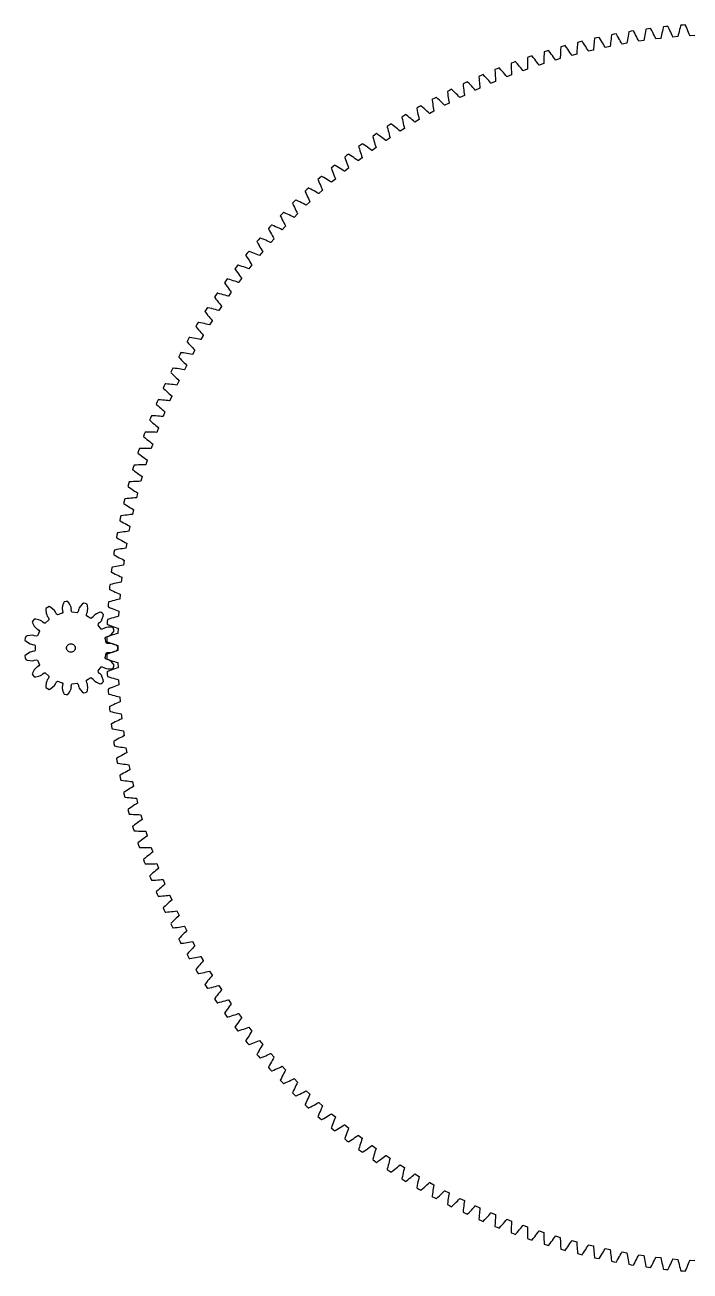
# Model space of a CAD drawing. Extents: x -21 to 595, y -289 to 289.
# Drawn here: x -21 to 287, y -288 to 288 of the extents above; entities that cross this region are included whole.
import ezdxf

# ---------------------------------------------------------------- set-up
doc = ezdxf.new("R2010")
doc.units = 0
doc.header["$MEASUREMENT"] = 0
doc.layers.add('OpenJsCad', color=7, linetype='CONTINUOUS')

msp = doc.modelspace()

# ---------------------------------------------------------------- linework, layer by layer
at = {"layer": 'OpenJsCad'}
msp.add_lwpolyline([(288.89, 283.39), (286.62, 283.25), (286.59, 283.27), (286.56, 283.32), (286.28, 284.03), (285.98, 284.79), (285.65, 285.57), (285.31, 286.37), (284.96, 287.19), (284.58, 288.03), (284.49, 288.24), (283.4, 288.17), (282.32, 288.08), (282.26, 287.85), (282.02, 286.97), (281.79, 286.1), (281.58, 285.26), (281.38, 284.44), (281.19, 283.64), (281.02, 282.89), (281, 282.84), (280.98, 282.82), (278.71, 282.61), (278.69, 282.63), (278.66, 282.68), (278.36, 283.38), (278.03, 284.14), (277.69, 284.91), (277.33, 285.7), (276.95, 286.5), (276.55, 287.33), (276.45, 287.54), (275.37, 287.44), (274.29, 287.31), (274.23, 287.09), (274.01, 286.2), (273.81, 285.33), (273.62, 284.48), (273.44, 283.65), (273.28, 282.85), (273.13, 282.1), (273.12, 282.05), (273.1, 282.02), (270.83, 281.75), (270.81, 281.77), (270.78, 281.82), (270.46, 282.51), (270.11, 283.26), (269.74, 284.02), (269.36, 284.8), (268.96, 285.59), (268.54, 286.41), (268.43, 286.61), (267.35, 286.49), (266.28, 286.33), (266.23, 286.1), (266.04, 285.2), (265.86, 284.33), (265.69, 283.48), (265.54, 282.65), (265.4, 281.84), (265.27, 281.08), (265.25, 281.03), (265.23, 281), (262.98, 280.67), (262.95, 280.69), (262.92, 280.73), (262.59, 281.42), (262.22, 282.15), (261.83, 282.91), (261.42, 283.67), (261, 284.46), (260.56, 285.26), (260.44, 285.47), (259.37, 285.31), (258.3, 285.12), (258.25, 284.89), (258.09, 283.99), (257.93, 283.11), (257.79, 282.25), (257.66, 281.42), (257.54, 280.6), (257.44, 279.85), (257.42, 279.79), (257.4, 279.77), (255.16, 279.37), (255.13, 279.39), (255.1, 279.43), (254.74, 280.11), (254.35, 280.83), (253.95, 281.57), (253.52, 282.33), (253.07, 283.1), (252.61, 283.89), (252.49, 284.09), (251.42, 283.91), (250.36, 283.69), (250.32, 283.46), (250.18, 282.55), (250.05, 281.67), (249.93, 280.81), (249.82, 279.97), (249.73, 279.15), (249.64, 278.39), (249.63, 278.34), (249.61, 278.31), (247.38, 277.86), (247.35, 277.87), (247.32, 277.92), (246.94, 278.58), (246.53, 279.29), (246.1, 280.02), (245.66, 280.77), (245.19, 281.53), (244.7, 282.3), (244.58, 282.5), (243.51, 282.28), (242.46, 282.04), (242.43, 281.8), (242.31, 280.89), (242.2, 280.01), (242.11, 279.14), (242.03, 278.3), (241.95, 277.49), (241.89, 276.72), (241.88, 276.67), (241.86, 276.64), (239.64, 276.12), (239.62, 276.14), (239.58, 276.18), (239.19, 276.84), (238.76, 277.54), (238.31, 278.25), (237.84, 278.98), (237.35, 279.73), (236.84, 280.49), (236.71, 280.69), (235.66, 280.44), (234.61, 280.16), (234.58, 279.93), (234.49, 279.02), (234.41, 278.13), (234.34, 277.26), (234.28, 276.42), (234.23, 275.6), (234.19, 274.84), (234.18, 274.78), (234.16, 274.76), (231.96, 274.17), (231.93, 274.19), (231.9, 274.23), (231.48, 274.87), (231.03, 275.56), (230.57, 276.27), (230.08, 276.98), (229.57, 277.72), (229.04, 278.46), (228.9, 278.66), (227.85, 278.38), (226.81, 278.07), (226.79, 277.84), (226.73, 276.92), (226.67, 276.03), (226.63, 275.17), (226.59, 274.32), (226.56, 273.5), (226.54, 272.74), (226.53, 272.68), (226.52, 272.65), (224.33, 272.01), (224.3, 272.03), (224.27, 272.07), (223.84, 272.7), (223.37, 273.37), (222.88, 274.06), (222.37, 274.77), (221.84, 275.49), (221.29, 276.22), (221.15, 276.41), (220.11, 276.1), (219.08, 275.76), (219.07, 275.53), (219.03, 274.61), (219, 273.72), (218.97, 272.85), (218.96, 272.01), (218.96, 271.19), (218.96, 270.42), (218.95, 270.37), (218.94, 270.34), (216.77, 269.64), (216.74, 269.65), (216.7, 269.69), (216.26, 270.31), (215.77, 270.97), (215.26, 271.65), (214.73, 272.34), (214.18, 273.04), (213.61, 273.76), (213.47, 273.94), (212.43, 273.61), (211.41, 273.24), (211.41, 273.01), (211.39, 272.09), (211.39, 271.2), (211.39, 270.33), (211.4, 269.49), (211.42, 268.66), (211.44, 267.9), (211.44, 267.85), (211.42, 267.82), (209.28, 267.05), (209.25, 267.07), (209.21, 267.1), (208.74, 267.71), (208.24, 268.36), (207.71, 269.02), (207.16, 269.7), (206.6, 270.38), (206.01, 271.08), (205.85, 271.26), (204.83, 270.9), (203.82, 270.51), (203.82, 270.27), (203.83, 269.35), (203.85, 268.46), (203.88, 267.59), (203.91, 266.75), (203.95, 265.93), (204, 265.17), (203.99, 265.11), (203.98, 265.08), (201.86, 264.26), (201.83, 264.27), (201.79, 264.31), (201.31, 264.9), (200.78, 265.54), (200.24, 266.18), (199.67, 266.84), (199.09, 267.51), (198.48, 268.2), (198.32, 268.37), (197.31, 267.98), (196.31, 267.56), (196.31, 267.32), (196.35, 266.41), (196.4, 265.52), (196.45, 264.65), (196.5, 263.81), (196.57, 262.99), (196.63, 262.23), (196.63, 262.17), (196.62, 262.14), (194.52, 261.26), (194.49, 261.27), (194.45, 261.31), (193.95, 261.89), (193.41, 262.51), (192.85, 263.14), (192.26, 263.78), (191.66, 264.44), (191.03, 265.1), (190.87, 265.27), (189.87, 264.85), (188.88, 264.4), (188.89, 264.17), (188.95, 263.26), (189.02, 262.37), (189.1, 261.5), (189.18, 260.66), (189.27, 259.84), (189.36, 259.08), (189.35, 259.03), (189.34, 259), (187.27, 258.06), (187.24, 258.07), (187.19, 258.1), (186.68, 258.67), (186.12, 259.27), (185.54, 259.89), (184.94, 260.51), (184.32, 261.15), (183.67, 261.8), (183.5, 261.97), (182.52, 261.52), (181.54, 261.04), (181.56, 260.81), (181.65, 259.9), (181.74, 259.01), (181.84, 258.15), (181.95, 257.31), (182.06, 256.49), (182.17, 255.74), (182.17, 255.68), (182.15, 255.65), (180.11, 254.65), (180.08, 254.66), (180.03, 254.7), (179.5, 255.25), (178.93, 255.84), (178.33, 256.43), (177.72, 257.04), (177.07, 257.66), (176.41, 258.3), (176.24, 258.46), (175.26, 257.98), (174.3, 257.48), (174.33, 257.24), (174.44, 256.33), (174.56, 255.45), (174.68, 254.59), (174.81, 253.76), (174.94, 252.94), (175.07, 252.19), (175.08, 252.14), (175.06, 252.11), (173.05, 251.05), (173.01, 251.06), (172.97, 251.09), (172.43, 251.63), (171.84, 252.2), (171.22, 252.78), (170.59, 253.37), (169.93, 253.98), (169.25, 254.59), (169.07, 254.74), (168.11, 254.24), (167.16, 253.71), (167.2, 253.48), (167.34, 252.57), (167.48, 251.69), (167.63, 250.84), (167.78, 250.01), (167.93, 249.2), (168.08, 248.45), (168.09, 248.39), (168.08, 248.36), (166.09, 247.25), (166.06, 247.26), (166.01, 247.29), (165.45, 247.81), (164.85, 248.37), (164.22, 248.93), (163.57, 249.51), (162.89, 250.09), (162.19, 250.68), (162.01, 250.83), (161.06, 250.3), (160.13, 249.75), (160.17, 249.52), (160.34, 248.61), (160.5, 247.74), (160.68, 246.89), (160.85, 246.06), (161.03, 245.26), (161.2, 244.51), (161.2, 244.46), (161.2, 244.43), (159.24, 243.26), (159.21, 243.27), (159.16, 243.3), (158.59, 243.8), (157.97, 244.34), (157.32, 244.89), (156.65, 245.44), (155.96, 246.01), (155.25, 246.58), (155.06, 246.73), (154.13, 246.17), (153.22, 245.59), (153.26, 245.36), (153.45, 244.46), (153.64, 243.59), (153.84, 242.75), (154.04, 241.92), (154.24, 241.13), (154.43, 240.39), (154.43, 240.33), (154.43, 240.3), (152.5, 239.08), (152.47, 239.09), (152.43, 239.11), (151.84, 239.6), (151.2, 240.12), (150.54, 240.65), (149.86, 241.19), (149.15, 241.73), (148.42, 242.29), (148.23, 242.43), (147.32, 241.85), (146.42, 241.24), (146.47, 241.01), (146.69, 240.12), (146.9, 239.25), (147.12, 238.41), (147.34, 237.6), (147.56, 236.81), (147.78, 236.07), (147.78, 236.02), (147.78, 235.99), (145.89, 234.71), (145.86, 234.72), (145.81, 234.75), (145.21, 235.22), (144.56, 235.72), (143.88, 236.23), (143.19, 236.75), (142.46, 237.27), (141.72, 237.8), (141.53, 237.94), (140.63, 237.33), (139.74, 236.7), (139.8, 236.47), (140.04, 235.59), (140.28, 234.73), (140.53, 233.9), (140.77, 233.09), (141.01, 232.3), (141.25, 231.57), (141.25, 231.52), (141.25, 231.49), (139.4, 230.16), (139.36, 230.17), (139.32, 230.19), (138.7, 230.65), (138.04, 231.13), (137.35, 231.62), (136.64, 232.12), (135.9, 232.63), (135.14, 233.14), (134.95, 233.27), (134.06, 232.63), (133.2, 231.98), (133.27, 231.75), (133.53, 230.88), (133.79, 230.02), (134.06, 229.2), (134.32, 228.39), (134.59, 227.62), (134.84, 226.89), (134.85, 226.84), (134.85, 226.81), (133.04, 225.43), (133, 225.44), (132.95, 225.46), (132.33, 225.9), (131.65, 226.36), (130.95, 226.84), (130.22, 227.31), (129.47, 227.8), (128.7, 228.29), (128.5, 228.41), (127.64, 227.76), (126.79, 227.08), (126.86, 226.85), (127.15, 225.98), (127.44, 225.14), (127.73, 224.32), (128.01, 223.52), (128.3, 222.75), (128.58, 222.04), (128.59, 221.99), (128.58, 221.95), (126.81, 220.53), (126.78, 220.53), (126.73, 220.55), (126.09, 220.97), (125.4, 221.42), (124.68, 221.87), (123.94, 222.33), (123.18, 222.79), (122.4, 223.26), (122.19, 223.38), (121.35, 222.7), (120.52, 221.99), (120.6, 221.77), (120.91, 220.91), (121.22, 220.08), (121.53, 219.26), (121.84, 218.48), (122.15, 217.72), (122.44, 217.01), (122.46, 216.96), (122.45, 216.93), (120.72, 215.45), (120.69, 215.45), (120.64, 215.47), (119.99, 215.88), (119.29, 216.3), (118.56, 216.73), (117.81, 217.17), (117.03, 217.61), (116.23, 218.06), (116.03, 218.17), (115.2, 217.47), (114.39, 216.74), (114.48, 216.52), (114.81, 215.67), (115.15, 214.84), (115.48, 214.04), (115.81, 213.26), (116.14, 212.51), (116.46, 211.81), (116.47, 211.76), (116.47, 211.73), (114.78, 210.2), (114.74, 210.21), (114.69, 210.23), (114.03, 210.61), (113.32, 211.02), (112.58, 211.43), (111.82, 211.84), (111.03, 212.26), (110.22, 212.69), (110.01, 212.79), (109.2, 212.07), (108.42, 211.32), (108.51, 211.1), (108.87, 210.26), (109.22, 209.44), (109.58, 208.65), (109.93, 207.88), (110.28, 207.14), (110.62, 206.45), (110.63, 206.4), (110.63, 206.36), (108.98, 204.79), (108.95, 204.79), (108.9, 204.81), (108.23, 205.18), (107.5, 205.57), (106.75, 205.96), (105.98, 206.35), (105.18, 206.75), (104.36, 207.15), (104.14, 207.25), (103.36, 206.5), (102.59, 205.73), (102.69, 205.52), (103.07, 204.68), (103.45, 203.88), (103.83, 203.1), (104.2, 202.34), (104.58, 201.6), (104.93, 200.93), (104.95, 200.87), (104.95, 200.84), (103.34, 199.23), (103.31, 199.22), (103.26, 199.24), (102.57, 199.59), (101.84, 199.96), (101.08, 200.32), (100.29, 200.7), (99.48, 201.07), (98.65, 201.45), (98.43, 201.54), (97.67, 200.77), (96.93, 199.98), (97.03, 199.77), (97.44, 198.95), (97.84, 198.15), (98.24, 197.38), (98.63, 196.64), (99.03, 195.91), (99.4, 195.24), (99.42, 195.19), (99.42, 195.16), (97.86, 193.5), (97.82, 193.5), (97.77, 193.52), (97.08, 193.84), (96.34, 194.19), (95.57, 194.54), (94.77, 194.89), (93.95, 195.24), (93.11, 195.59), (92.89, 195.68), (92.15, 194.89), (91.42, 194.08), (91.53, 193.87), (91.96, 193.06), (92.39, 192.28), (92.81, 191.52), (93.22, 190.78), (93.64, 190.07), (94.02, 189.41), (94.05, 189.36), (94.05, 189.33), (92.53, 187.63), (92.5, 187.62), (92.45, 187.64), (91.75, 187.95), (90.99, 188.27), (90.22, 188.6), (89.41, 188.92), (88.58, 189.25), (87.73, 189.58), (87.51, 189.67), (86.79, 188.86), (86.09, 188.02), (86.2, 187.82), (86.65, 187.02), (87.1, 186.25), (87.54, 185.5), (87.98, 184.78), (88.41, 184.08), (88.82, 183.43), (88.84, 183.38), (88.84, 183.35), (87.38, 181.6), (87.35, 181.6), (87.29, 181.61), (86.59, 181.9), (85.82, 182.21), (85.03, 182.51), (84.22, 182.82), (83.38, 183.12), (82.52, 183.43), (82.3, 183.5), (81.6, 182.67), (80.92, 181.82), (81.04, 181.62), (81.52, 180.84), (81.99, 180.08), (82.45, 179.34), (82.91, 178.63), (83.36, 177.94), (83.78, 177.31), (83.8, 177.26), (83.81, 177.23), (82.39, 175.44), (82.36, 175.44), (82.31, 175.45), (81.59, 175.72), (80.82, 176), (80.02, 176.28), (79.2, 176.56), (78.36, 176.85), (77.48, 177.13), (77.26, 177.2), (76.59, 176.35), (75.94, 175.48), (76.06, 175.28), (76.56, 174.51), (77.05, 173.76), (77.53, 173.04), (78, 172.34), (78.47, 171.67), (78.92, 171.04), (78.94, 171), (78.95, 170.96), (77.58, 169.14), (77.55, 169.14), (77.5, 169.15), (76.77, 169.39), (75.99, 169.65), (75.19, 169.91), (74.36, 170.17), (73.51, 170.43), (72.63, 170.69), (72.4, 170.75), (71.75, 169.88), (71.13, 169), (71.26, 168.8), (71.77, 168.05), (72.28, 167.31), (72.79, 166.61), (73.28, 165.92), (73.77, 165.26), (74.23, 164.65), (74.26, 164.6), (74.26, 164.57), (72.95, 162.71), (72.92, 162.7), (72.86, 162.71), (72.13, 162.94), (71.35, 163.18), (70.53, 163.42), (69.7, 163.65), (68.84, 163.89), (67.95, 164.12), (67.72, 164.18), (67.1, 163.29), (66.5, 162.39), (66.63, 162.19), (67.17, 161.45), (67.7, 160.73), (68.22, 160.04), (68.74, 159.37), (69.25, 158.72), (69.72, 158.13), (69.75, 158.08), (69.76, 158.05), (68.5, 156.15), (68.46, 156.14), (68.41, 156.15), (67.67, 156.36), (66.88, 156.57), (66.06, 156.79), (65.22, 157), (64.35, 157.21), (63.46, 157.42), (63.23, 157.47), (62.63, 156.57), (62.06, 155.65), (62.2, 155.46), (62.76, 154.73), (63.31, 154.03), (63.85, 153.35), (64.38, 152.7), (64.91, 152.06), (65.4, 151.48), (65.43, 151.43), (65.43, 151.4), (64.23, 149.47), (64.2, 149.46), (64.14, 149.47), (63.4, 149.65), (62.6, 149.85), (61.78, 150.04), (60.93, 150.23), (60.06, 150.42), (59.16, 150.6), (58.93, 150.64), (58.36, 149.72), (57.81, 148.79), (57.95, 148.6), (58.53, 147.89), (59.1, 147.21), (59.66, 146.54), (60.21, 145.9), (60.75, 145.28), (61.26, 144.71), (61.29, 144.67), (61.3, 144.64), (60.15, 142.67), (60.12, 142.66), (60.06, 142.67), (59.32, 142.83), (58.51, 143.01), (57.68, 143.17), (56.83, 143.34), (55.95, 143.5), (55.05, 143.66), (54.82, 143.7), (54.27, 142.76), (53.75, 141.81), (53.9, 141.63), (54.5, 140.94), (55.09, 140.27), (55.66, 139.62), (56.23, 138.99), (56.79, 138.39), (57.32, 137.84), (57.35, 137.79), (57.36, 137.76), (56.26, 135.76), (56.23, 135.75), (56.18, 135.76), (55.42, 135.9), (54.62, 136.05), (53.78, 136.2), (52.93, 136.34), (52.05, 136.48), (51.14, 136.61), (50.91, 136.64), (50.38, 135.69), (49.89, 134.72), (50.04, 134.55), (50.66, 133.87), (51.27, 133.22), (51.86, 132.59), (52.45, 131.98), (53.03, 131.39), (53.57, 130.85), (53.6, 130.81), (53.61, 130.77), (52.57, 128.75), (52.54, 128.74), (52.48, 128.74), (51.73, 128.86), (50.92, 128.99), (50.08, 129.11), (49.22, 129.23), (48.33, 129.34), (47.42, 129.45), (47.19, 129.48), (46.69, 128.51), (46.23, 127.53), (46.39, 127.36), (47.02, 126.7), (47.65, 126.06), (48.26, 125.45), (48.86, 124.86), (49.46, 124.29), (50.01, 123.76), (50.04, 123.72), (50.06, 123.69), (49.07, 121.63), (49.04, 121.62), (48.99, 121.62), (48.23, 121.73), (47.41, 121.83), (46.57, 121.93), (45.71, 122.02), (44.82, 122.11), (43.91, 122.19), (43.68, 122.21), (43.21, 121.23), (42.77, 120.24), (42.93, 120.07), (43.59, 119.43), (44.23, 118.81), (44.86, 118.22), (45.48, 117.64), (46.08, 117.09), (46.66, 116.58), (46.69, 116.54), (46.7, 116.51), (45.77, 114.43), (45.74, 114.41), (45.69, 114.41), (44.93, 114.49), (44.11, 114.57), (43.27, 114.65), (42.4, 114.72), (41.51, 114.78), (40.6, 114.84), (40.37, 114.85), (39.92, 113.86), (39.51, 112.86), (39.68, 112.69), (40.35, 112.07), (41.01, 111.47), (41.66, 110.89), (42.29, 110.33), (42.92, 109.8), (43.5, 109.3), (43.54, 109.26), (43.55, 109.23), (42.68, 107.13), (42.65, 107.11), (42.6, 107.11), (41.83, 107.17), (41.01, 107.23), (40.17, 107.28), (39.3, 107.33), (38.41, 107.36), (37.5, 107.39), (37.26, 107.4), (36.85, 106.4), (36.46, 105.38), (36.64, 105.23), (37.33, 104.62), (38, 104.04), (38.67, 103.48), (39.32, 102.94), (39.95, 102.42), (40.55, 101.94), (40.59, 101.9), (40.6, 101.87), (39.79, 99.74), (39.76, 99.73), (39.71, 99.73), (38.94, 99.77), (38.12, 99.8), (37.28, 99.83), (36.41, 99.85), (35.52, 99.86), (34.6, 99.87), (34.37, 99.87), (33.98, 98.85), (33.63, 97.83), (33.81, 97.68), (34.51, 97.09), (35.2, 96.53), (35.88, 95.99), (36.55, 95.46), (37.2, 94.96), (37.81, 94.5), (37.85, 94.46), (37.86, 94.43), (37.11, 92.28), (37.08, 92.27), (37.03, 92.26), (36.26, 92.28), (35.44, 92.29), (34.6, 92.3), (33.73, 92.29), (32.84, 92.28), (31.92, 92.26), (31.69, 92.26), (31.33, 91.23), (31, 90.2), (31.18, 90.05), (31.9, 89.48), (32.61, 88.94), (33.31, 88.42), (33.99, 87.92), (34.65, 87.43), (35.27, 86.99), (35.31, 86.95), (35.33, 86.92), (34.64, 84.75), (34.61, 84.74), (34.56, 84.73), (33.79, 84.73), (32.97, 84.71), (32.12, 84.7), (31.26, 84.67), (30.37, 84.63), (29.45, 84.59), (29.22, 84.57), (28.89, 83.54), (28.59, 82.49), (28.78, 82.35), (29.51, 81.81), (30.24, 81.28), (30.94, 80.78), (31.64, 80.3), (32.31, 79.83), (32.95, 79.41), (32.99, 79.37), (33.01, 79.34), (32.38, 77.15), (32.35, 77.14), (32.3, 77.13), (31.53, 77.1), (30.71, 77.07), (29.87, 77.03), (29, 76.98), (28.11, 76.91), (27.2, 76.84), (26.96, 76.82), (26.66, 75.78), (26.39, 74.73), (26.59, 74.59), (27.34, 74.07), (28.07, 73.56), (28.79, 73.08), (29.5, 72.62), (30.19, 72.17), (30.84, 71.77), (30.88, 71.73), (30.9, 71.7), (30.33, 69.5), (30.3, 69.48), (30.25, 69.47), (29.49, 69.42), (28.67, 69.37), (27.82, 69.3), (26.96, 69.22), (26.07, 69.14), (25.16, 69.04), (24.93, 69.01), (24.66, 67.96), (24.42, 66.9), (24.61, 66.77), (25.38, 66.27), (26.13, 65.79), (26.86, 65.32), (27.58, 64.88), (28.28, 64.46), (28.94, 64.07), (28.98, 64.03), (29, 64), (28.5, 61.78), (28.47, 61.77), (28.42, 61.75), (27.66, 61.69), (26.84, 61.61), (26, 61.52), (25.13, 61.42), (24.25, 61.31), (23.34, 61.18), (23.11, 61.15), (22.87, 60.09), (22.66, 59.03), (22.86, 58.9), (23.64, 58.42), (24.4, 57.96), (25.15, 57.52), (25.88, 57.09), (26.59, 56.69), (27.26, 56.32), (27.3, 56.28), (27.32, 56.26), (26.88, 54.02), (26.85, 54), (26.8, 53.99), (26.04, 53.9), (25.23, 53.8), (24.39, 53.69), (23.53, 53.56), (22.65, 53.43), (21.74, 53.28), (21.51, 53.24), (21.3, 52.17), (21.12, 51.1), (21.32, 50.98), (22.11, 50.53), (22.89, 50.09), (23.65, 49.66), (24.39, 49.26), (25.12, 48.88), (25.8, 48.52), (25.84, 48.49), (25.86, 48.47), (25.48, 46.22), (25.45, 46.2), (25.4, 46.19), (24.64, 46.08), (23.83, 45.95), (23, 45.81), (22.14, 45.67), (21.27, 45.51), (20.37, 45.33), (20.14, 45.29), (19.95, 44.22), (19.8, 43.14), (20.01, 43.03), (20.81, 42.59), (21.6, 42.17), (22.37, 41.77), (23.13, 41.39), (23.86, 41.03), (24.55, 40.69), (24.6, 40.66), (24.62, 40.64), (24.3, 38.38), (24.27, 38.36), (24.22, 38.34), (23.47, 38.21), (22.66, 38.07), (21.83, 37.91), (20.98, 37.73), (20.11, 37.55), (19.21, 37.35), (18.98, 37.3), (18.83, 36.22), (18.71, 35.15), (18.92, 35.04), (19.74, 34.62), (20.54, 34.23), (21.32, 33.85), (22.08, 33.49), (22.83, 33.14), (23.53, 32.83), (23.57, 32.8), (23.59, 32.78), (23.34, 30.51), (23.31, 30.49), (23.26, 30.47), (22.51, 30.32), (21.71, 30.15), (20.88, 29.97), (20.04, 29.77), (19.17, 29.56), (18.28, 29.34), (18.05, 29.28), (17.93, 28.2), (17.84, 27.12), (18.05, 27.02), (18.88, 26.63), (19.69, 26.26), (20.48, 25.9), (21.26, 25.56), (22.01, 25.24), (22.72, 24.94), (22.76, 24.92), (22.79, 24.89), (22.6, 22.62), (22.57, 22.6), (22.52, 22.58), (21.77, 22.41), (20.98, 22.21), (20.16, 22.01), (19.32, 21.79), (18.45, 21.56), (17.57, 21.31), (17.35, 21.24), (17.26, 20.16), (17.2, 19.08), (17.41, 18.98), (18.25, 18.61), (19.07, 18.26), (19.87, 17.93), (20.65, 17.61), (21.42, 17.31), (22.13, 17.03), (22.18, 17.01), (22.2, 16.98), (22.07, 14.71), (22.05, 14.69), (22, 14.67), (21.26, 14.47), (20.47, 14.26), (19.65, 14.03), (18.82, 13.79), (17.96, 13.53), (17.09, 13.26), (16.87, 13.19), (16.81, 12.1), (16.78, 11.02), (16.99, 10.93), (17.84, 10.58), (18.67, 10.26), (19.48, 9.94), (20.27, 9.65), (21.05, 9.37), (21.77, 9.11), (21.82, 9.09), (21.84, 9.06), (21.77, 6.79), (21.75, 6.76), (21.7, 6.74), (20.97, 6.53), (20.18, 6.29), (19.37, 6.04), (18.55, 5.78), (17.7, 5.49), (16.83, 5.2), (16.61, 5.12), (16.61, 5.12), (16.58, 4.04), (16.58, 2.95), (16.8, 2.87), (17.66, 2.55), (18.5, 2.24), (19.32, 1.95), (20.12, 1.68), (20.9, 1.42), (21.62, 1.19), (21.67, 1.16), (21.7, 1.14), (21.7, -1.14), (21.67, -1.16), (21.62, -1.19), (20.9, -1.42), (20.12, -1.68), (19.32, -1.95), (18.5, -2.24), (17.66, -2.55), (16.8, -2.87), (16.58, -2.95), (16.58, -4.04), (16.61, -5.12), (16.83, -5.2), (17.7, -5.49), (18.55, -5.78), (19.37, -6.04), (20.18, -6.29), (20.97, -6.53), (21.7, -6.74), (21.75, -6.76), (21.77, -6.79), (21.84, -9.06), (21.82, -9.09), (21.77, -9.11), (21.05, -9.37), (20.27, -9.65), (19.48, -9.94), (18.67, -10.26), (17.84, -10.58), (16.99, -10.93), (16.78, -11.02), (16.81, -12.1), (16.87, -13.19), (17.09, -13.26), (17.96, -13.53), (18.82, -13.79), (19.65, -14.03), (20.47, -14.26), (21.26, -14.47), (22, -14.67), (22.05, -14.69), (22.07, -14.71), (22.2, -16.98), (22.18, -17.01), (22.13, -17.03), (21.42, -17.31), (20.65, -17.61), (19.87, -17.93), (19.07, -18.26), (18.25, -18.61), (17.41, -18.98), (17.2, -19.08), (17.26, -20.16), (17.35, -21.24), (17.57, -21.31), (18.45, -21.56), (19.32, -21.79), (20.16, -22.01), (20.98, -22.21), (21.77, -22.41), (22.52, -22.58), (22.57, -22.6), (22.6, -22.62), (22.79, -24.89), (22.76, -24.92), (22.72, -24.94), (22.01, -25.24), (21.26, -25.56), (20.48, -25.9), (19.69, -26.26), (18.88, -26.63), (18.05, -27.02), (17.84, -27.12), (17.93, -28.2), (18.05, -29.28), (18.28, -29.34), (19.17, -29.56), (20.04, -29.77), (20.88, -29.97), (21.71, -30.15), (22.51, -30.32), (23.26, -30.47), (23.31, -30.49), (23.34, -30.51), (23.59, -32.78), (23.57, -32.8), (23.53, -32.83), (22.83, -33.14), (22.08, -33.49), (21.32, -33.85), (20.54, -34.23), (19.74, -34.62), (18.92, -35.04), (18.71, -35.15), (18.83, -36.22), (18.98, -37.3), (19.21, -37.35), (20.11, -37.55), (20.98, -37.73), (21.83, -37.91), (22.66, -38.07), (23.47, -38.21), (24.22, -38.34), (24.27, -38.36), (24.3, -38.38), (24.62, -40.64), (24.6, -40.66), (24.55, -40.69), (23.86, -41.03), (23.13, -41.39), (22.37, -41.77), (21.6, -42.17), (20.81, -42.59), (20.01, -43.03), (19.8, -43.14), (19.95, -44.22), (20.14, -45.29), (20.37, -45.33), (21.27, -45.51), (22.14, -45.67), (23, -45.81), (23.83, -45.95), (24.64, -46.08), (25.4, -46.19), (25.45, -46.2), (25.48, -46.22), (25.86, -48.47), (25.84, -48.49), (25.8, -48.52), (25.12, -48.88), (24.39, -49.26), (23.65, -49.66), (22.89, -50.09), (22.11, -50.53), (21.32, -50.98), (21.12, -51.1), (21.3, -52.17), (21.51, -53.24), (21.74, -53.28), (22.65, -53.43), (23.53, -53.56), (24.39, -53.69), (25.23, -53.8), (26.04, -53.9), (26.8, -53.99), (26.85, -54), (26.88, -54.02), (27.32, -56.26), (27.3, -56.28), (27.26, -56.32), (26.59, -56.69), (25.88, -57.09), (25.15, -57.52), (24.4, -57.96), (23.64, -58.42), (22.86, -58.9), (22.66, -59.03), (22.87, -60.09), (23.11, -61.15), (23.34, -61.18), (24.25, -61.31), (25.13, -61.42), (26, -61.52), (26.84, -61.61), (27.66, -61.69), (28.42, -61.75), (28.47, -61.77), (28.5, -61.78), (29, -64), (28.98, -64.03), (28.94, -64.07), (28.28, -64.46), (27.58, -64.88), (26.86, -65.32), (26.13, -65.79), (25.38, -66.27), (24.61, -66.77), (24.42, -66.9), (24.66, -67.96), (24.93, -69.01), (25.16, -69.04), (26.07, -69.14), (26.96, -69.22), (27.82, -69.3), (28.67, -69.37), (29.49, -69.42), (30.25, -69.47), (30.3, -69.48), (30.33, -69.5), (30.9, -71.7), (30.88, -71.73), (30.84, -71.77), (30.19, -72.17), (29.5, -72.62), (28.79, -73.08), (28.07, -73.56), (27.34, -74.07), (26.59, -74.59), (26.39, -74.73), (26.66, -75.78), (26.96, -76.82), (27.2, -76.84), (28.11, -76.91), (29, -76.98), (29.87, -77.03), (30.71, -77.07), (31.53, -77.1), (32.3, -77.13), (32.35, -77.14), (32.38, -77.15), (33.01, -79.34), (32.99, -79.37), (32.95, -79.41), (32.31, -79.83), (31.64, -80.3), (30.94, -80.78), (30.24, -81.28), (29.51, -81.81), (28.78, -82.35), (28.59, -82.49), (28.89, -83.54), (29.22, -84.57), (29.45, -84.59), (30.37, -84.63), (31.26, -84.67), (32.12, -84.7), (32.97, -84.71), (33.79, -84.73), (34.56, -84.73), (34.61, -84.74), (34.64, -84.75), (35.33, -86.92), (35.31, -86.95), (35.27, -86.99), (34.65, -87.43), (33.99, -87.92), (33.31, -88.42), (32.61, -88.94), (31.9, -89.48), (31.18, -90.05), (31, -90.2), (31.33, -91.23), (31.69, -92.26), (31.92, -92.26), (32.84, -92.28), (33.73, -92.29), (34.6, -92.3), (35.44, -92.29), (36.26, -92.28), (37.03, -92.26), (37.08, -92.27), (37.11, -92.28), (37.86, -94.43), (37.85, -94.46), (37.81, -94.5), (37.2, -94.96), (36.55, -95.46), (35.88, -95.99), (35.2, -96.53), (34.51, -97.09), (33.81, -97.68), (33.63, -97.83), (33.98, -98.85), (34.37, -99.87), (34.6, -99.87), (35.52, -99.86), (36.41, -99.85), (37.28, -99.83), (38.12, -99.8), (38.94, -99.77), (39.71, -99.73), (39.76, -99.73), (39.79, -99.74), (40.6, -101.87), (40.59, -101.9), (40.55, -101.94), (39.95, -102.42), (39.32, -102.94), (38.67, -103.48), (38, -104.04), (37.33, -104.62), (36.64, -105.23), (36.46, -105.38), (36.85, -106.4), (37.26, -107.4), (37.5, -107.39), (38.41, -107.36), (39.3, -107.33), (40.17, -107.28), (41.01, -107.23), (41.83, -107.17), (42.6, -107.11), (42.65, -107.11), (42.68, -107.13), (43.55, -109.23), (43.54, -109.26), (43.5, -109.3), (42.92, -109.8), (42.29, -110.33), (41.66, -110.89), (41.01, -111.47), (40.35, -112.07), (39.68, -112.69), (39.51, -112.86), (39.92, -113.86), (40.37, -114.85), (40.6, -114.84), (41.51, -114.78), (42.4, -114.72), (43.27, -114.65), (44.11, -114.57), (44.93, -114.49), (45.69, -114.41), (45.74, -114.41), (45.77, -114.43), (46.7, -116.51), (46.69, -116.54), (46.66, -116.58), (46.08, -117.09), (45.48, -117.64), (44.86, -118.22), (44.23, -118.81), (43.59, -119.43), (42.93, -120.07), (42.77, -120.24), (43.21, -121.23), (43.68, -122.21), (43.91, -122.19), (44.82, -122.11), (45.71, -122.02), (46.57, -121.93), (47.41, -121.83), (48.23, -121.73), (48.99, -121.62), (49.04, -121.62), (49.07, -121.63), (50.06, -123.69), (50.04, -123.72), (50.01, -123.76), (49.46, -124.29), (48.86, -124.86), (48.26, -125.45), (47.65, -126.06), (47.02, -126.7), (46.39, -127.36), (46.23, -127.53), (46.69, -128.51), (47.19, -129.48), (47.42, -129.45), (48.33, -129.34), (49.22, -129.23), (50.08, -129.11), (50.92, -128.99), (51.73, -128.86), (52.48, -128.74), (52.54, -128.74), (52.57, -128.75), (53.61, -130.77), (53.6, -130.81), (53.57, -130.85), (53.03, -131.39), (52.45, -131.98), (51.86, -132.59), (51.27, -133.22), (50.66, -133.87), (50.04, -134.55), (49.89, -134.72), (50.38, -135.69), (50.91, -136.64), (51.14, -136.61), (52.05, -136.48), (52.93, -136.34), (53.78, -136.2), (54.62, -136.05), (55.42, -135.9), (56.18, -135.76), (56.23, -135.75), (56.26, -135.76), (57.36, -137.76), (57.35, -137.79), (57.32, -137.84), (56.79, -138.39), (56.23, -138.99), (55.66, -139.62), (55.09, -140.27), (54.5, -140.94), (53.9, -141.63), (53.75, -141.81), (54.27, -142.76), (54.82, -143.7), (55.05, -143.66), (55.95, -143.5), (56.83, -143.34), (57.68, -143.17), (58.51, -143.01), (59.32, -142.83), (60.06, -142.67), (60.12, -142.66), (60.15, -142.67), (61.3, -144.64), (61.29, -144.67), (61.26, -144.71), (60.75, -145.28), (60.21, -145.9), (59.66, -146.54), (59.1, -147.21), (58.53, -147.89), (57.95, -148.6), (57.81, -148.79), (58.36, -149.72), (58.93, -150.64), (59.16, -150.6), (60.06, -150.42), (60.93, -150.23), (61.78, -150.04), (62.6, -149.85), (63.4, -149.65), (64.14, -149.47), (64.2, -149.46), (64.23, -149.47), (65.43, -151.4), (65.43, -151.43), (65.4, -151.48), (64.91, -152.06), (64.38, -152.7), (63.85, -153.35), (63.31, -154.03), (62.76, -154.73), (62.2, -155.46), (62.06, -155.65), (62.63, -156.57), (63.23, -157.47), (63.46, -157.42), (64.35, -157.21), (65.22, -157), (66.06, -156.79), (66.88, -156.57), (67.67, -156.36), (68.41, -156.15), (68.46, -156.14), (68.5, -156.15), (69.76, -158.05), (69.75, -158.08), (69.72, -158.13), (69.25, -158.72), (68.74, -159.37), (68.22, -160.04), (67.7, -160.73), (67.17, -161.45), (66.63, -162.19), (66.5, -162.39), (67.1, -163.29), (67.72, -164.18), (67.95, -164.12), (68.84, -163.89), (69.7, -163.65), (70.53, -163.42), (71.35, -163.18), (72.13, -162.94), (72.86, -162.71), (72.92, -162.7), (72.95, -162.71), (74.26, -164.57), (74.26, -164.6), (74.23, -164.65), (73.77, -165.26), (73.28, -165.92), (72.79, -166.61), (72.28, -167.31), (71.77, -168.05), (71.26, -168.8), (71.13, -169), (71.75, -169.88), (72.4, -170.75), (72.63, -170.69), (73.51, -170.43), (74.36, -170.17), (75.19, -169.91), (75.99, -169.65), (76.77, -169.39), (77.5, -169.15), (77.55, -169.14), (77.58, -169.14), (78.95, -170.96), (78.94, -171), (78.92, -171.04), (78.47, -171.67), (78, -172.34), (77.53, -173.04), (77.05, -173.76), (76.56, -174.51), (76.06, -175.28), (75.94, -175.48), (76.59, -176.35), (77.26, -177.2), (77.48, -177.13), (78.36, -176.85), (79.2, -176.56), (80.02, -176.28), (80.82, -176), (81.59, -175.72), (82.31, -175.45), (82.36, -175.44), (82.39, -175.44), (83.81, -177.23), (83.8, -177.26), (83.78, -177.31), (83.36, -177.94), (82.91, -178.63), (82.45, -179.34), (81.99, -180.08), (81.52, -180.84), (81.04, -181.62), (80.92, -181.82), (81.6, -182.67), (82.3, -183.5), (82.52, -183.43), (83.38, -183.12), (84.22, -182.82), (85.03, -182.51), (85.82, -182.21), (86.59, -181.9), (87.29, -181.61), (87.35, -181.6), (87.38, -181.6), (88.84, -183.35), (88.84, -183.38), (88.82, -183.43), (88.41, -184.08), (87.98, -184.78), (87.54, -185.5), (87.1, -186.25), (86.65, -187.02), (86.2, -187.82), (86.09, -188.02), (86.79, -188.86), (87.51, -189.67), (87.73, -189.58), (88.58, -189.25), (89.41, -188.92), (90.22, -188.6), (90.99, -188.27), (91.75, -187.95), (92.45, -187.64), (92.5, -187.62), (92.53, -187.63), (94.05, -189.33), (94.05, -189.36), (94.02, -189.41), (93.64, -190.07), (93.22, -190.78), (92.81, -191.52), (92.39, -192.28), (91.96, -193.06), (91.53, -193.87), (91.42, -194.08), (92.15, -194.89), (92.89, -195.68), (93.11, -195.59), (93.95, -195.24), (94.77, -194.89), (95.57, -194.54), (96.34, -194.19), (97.08, -193.84), (97.77, -193.52), (97.82, -193.5), (97.86, -193.5), (99.42, -195.16), (99.42, -195.19), (99.4, -195.24), (99.03, -195.91), (98.63, -196.64), (98.24, -197.38), (97.84, -198.15), (97.44, -198.95), (97.03, -199.77), (96.93, -199.98), (97.67, -200.77), (98.43, -201.54), (98.65, -201.45), (99.48, -201.07), (100.29, -200.7), (101.08, -200.32), (101.84, -199.96), (102.57, -199.59), (103.26, -199.24), (103.31, -199.22), (103.34, -199.23), (104.95, -200.84), (104.95, -200.87), (104.93, -200.93), (104.58, -201.6), (104.2, -202.34), (103.83, -203.1), (103.45, -203.88), (103.07, -204.68), (102.69, -205.52), (102.59, -205.73), (103.36, -206.5), (104.14, -207.25), (104.36, -207.15), (105.18, -206.75), (105.98, -206.35), (106.75, -205.96), (107.5, -205.57), (108.23, -205.18), (108.9, -204.81), (108.95, -204.79), (108.98, -204.79), (110.63, -206.36), (110.63, -206.4), (110.62, -206.45), (110.28, -207.14), (109.93, -207.88), (109.58, -208.65), (109.22, -209.44), (108.87, -210.26), (108.51, -211.1), (108.42, -211.32), (109.2, -212.07), (110.01, -212.79), (110.22, -212.69), (111.03, -212.26), (111.82, -211.84), (112.58, -211.43), (113.32, -211.02), (114.03, -210.61), (114.69, -210.23), (114.74, -210.21), (114.78, -210.2), (116.47, -211.73), (116.47, -211.76), (116.46, -211.81), (116.14, -212.51), (115.81, -213.26), (115.48, -214.04), (115.15, -214.84), (114.81, -215.67), (114.48, -216.52), (114.39, -216.74), (115.2, -217.47), (116.03, -218.17), (116.23, -218.06), (117.03, -217.61), (117.81, -217.17), (118.56, -216.73), (119.29, -216.3), (119.99, -215.88), (120.64, -215.47), (120.69, -215.45), (120.72, -215.45), (122.45, -216.93), (122.46, -216.96), (122.44, -217.01), (122.15, -217.72), (121.84, -218.48), (121.53, -219.26), (121.22, -220.08), (120.91, -220.91), (120.6, -221.77), (120.52, -221.99), (121.35, -222.7), (122.19, -223.38), (122.4, -223.26), (123.18, -222.79), (123.94, -222.33), (124.68, -221.87), (125.4, -221.42), (126.09, -220.97), (126.73, -220.55), (126.78, -220.53), (126.81, -220.53), (128.58, -221.95), (128.59, -221.99), (128.58, -222.04), (128.3, -222.75), (128.01, -223.52), (127.73, -224.32), (127.44, -225.14), (127.15, -225.98), (126.86, -226.85), (126.79, -227.08), (127.64, -227.76), (128.5, -228.41), (128.7, -228.29), (129.47, -227.8), (130.22, -227.31), (130.95, -226.84), (131.65, -226.36), (132.33, -225.9), (132.95, -225.46), (133, -225.44), (133.04, -225.43), (134.85, -226.81), (134.85, -226.84), (134.84, -226.89), (134.59, -227.62), (134.32, -228.39), (134.06, -229.2), (133.79, -230.02), (133.53, -230.88), (133.27, -231.75), (133.2, -231.98), (134.06, -232.63), (134.95, -233.27), (135.14, -233.14), (135.9, -232.63), (136.64, -232.12), (137.35, -231.62), (138.04, -231.13), (138.7, -230.65), (139.32, -230.19), (139.36, -230.17), (139.4, -230.16), (141.25, -231.49), (141.25, -231.52), (141.25, -231.57), (141.01, -232.3), (140.77, -233.09), (140.53, -233.9), (140.28, -234.73), (140.04, -235.59), (139.8, -236.47), (139.74, -236.7), (140.63, -237.33), (141.53, -237.94), (141.72, -237.8), (142.46, -237.27), (143.19, -236.75), (143.88, -236.23), (144.56, -235.72), (145.21, -235.22), (145.81, -234.75), (145.86, -234.72), (145.89, -234.71), (147.78, -235.99), (147.78, -236.02), (147.78, -236.07), (147.56, -236.81), (147.34, -237.6), (147.12, -238.41), (146.9, -239.25), (146.69, -240.12), (146.47, -241.01), (146.42, -241.24), (147.32, -241.85), (148.23, -242.43), (148.42, -242.29), (149.15, -241.73), (149.86, -241.19), (150.54, -240.65), (151.2, -240.12), (151.84, -239.6), (152.43, -239.11), (152.47, -239.09), (152.5, -239.08), (154.43, -240.3), (154.43, -240.33), (154.43, -240.39), (154.24, -241.13), (154.04, -241.92), (153.84, -242.75), (153.64, -243.59), (153.45, -244.46), (153.26, -245.36), (153.22, -245.59), (154.13, -246.17), (155.06, -246.73), (155.25, -246.58), (155.96, -246.01), (156.65, -245.44), (157.32, -244.89), (157.97, -244.34), (158.59, -243.8), (159.16, -243.3), (159.21, -243.27), (159.24, -243.26), (161.2, -244.43), (161.2, -244.46), (161.2, -244.51), (161.03, -245.26), (160.85, -246.06), (160.68, -246.89), (160.5, -247.74), (160.34, -248.61), (160.17, -249.52), (160.13, -249.75), (161.06, -250.3), (162.01, -250.83), (162.19, -250.68), (162.89, -250.09), (163.57, -249.51), (164.22, -248.93), (164.85, -248.37), (165.45, -247.81), (166.01, -247.29), (166.06, -247.26), (166.09, -247.25), (168.08, -248.36), (168.09, -248.39), (168.08, -248.45), (167.93, -249.2), (167.78, -250.01), (167.63, -250.84), (167.48, -251.69), (167.34, -252.57), (167.2, -253.48), (167.16, -253.71), (168.11, -254.24), (169.07, -254.74), (169.25, -254.59), (169.93, -253.98), (170.59, -253.37), (171.22, -252.78), (171.84, -252.2), (172.43, -251.63), (172.97, -251.09), (173.01, -251.06), (173.05, -251.05), (175.06, -252.11), (175.08, -252.14), (175.07, -252.19), (174.94, -252.94), (174.81, -253.76), (174.68, -254.59), (174.56, -255.45), (174.44, -256.33), (174.33, -257.24), (174.3, -257.48), (175.26, -257.98), (176.24, -258.46), (176.41, -258.3), (177.07, -257.66), (177.72, -257.04), (178.33, -256.43), (178.93, -255.84), (179.5, -255.25), (180.03, -254.7), (180.08, -254.66), (180.11, -254.65), (182.15, -255.65), (182.17, -255.68), (182.17, -255.74), (182.06, -256.49), (181.95, -257.31), (181.84, -258.15), (181.74, -259.01), (181.65, -259.9), (181.56, -260.81), (181.54, -261.04), (182.52, -261.52), (183.5, -261.97), (183.67, -261.8), (184.32, -261.15), (184.94, -260.51), (185.54, -259.89), (186.12, -259.27), (186.68, -258.67), (187.19, -258.1), (187.24, -258.07), (187.27, -258.06), (189.34, -259), (189.35, -259.03), (189.36, -259.08), (189.27, -259.84), (189.18, -260.66), (189.1, -261.5), (189.02, -262.37), (188.95, -263.26), (188.89, -264.17), (188.88, -264.4), (189.87, -264.85), (190.87, -265.27), (191.03, -265.1), (191.66, -264.44), (192.26, -263.78), (192.85, -263.14), (193.41, -262.51), (193.95, -261.89), (194.45, -261.31), (194.49, -261.27), (194.52, -261.26), (196.62, -262.14), (196.63, -262.17), (196.63, -262.23), (196.57, -262.99), (196.5, -263.81), (196.45, -264.65), (196.4, -265.52), (196.35, -266.41), (196.31, -267.32), (196.31, -267.56), (197.31, -267.98), (198.32, -268.37), (198.48, -268.2), (199.09, -267.51), (199.67, -266.84), (200.24, -266.18), (200.78, -265.54), (201.31, -264.9), (201.79, -264.31), (201.83, -264.27), (201.86, -264.26), (203.98, -265.08), (203.99, -265.11), (204, -265.17), (203.95, -265.93), (203.91, -266.75), (203.88, -267.59), (203.85, -268.46), (203.83, -269.35), (203.82, -270.27), (203.82, -270.51), (204.83, -270.9), (205.85, -271.26), (206.01, -271.08), (206.6, -270.38), (207.16, -269.7), (207.71, -269.02), (208.24, -268.36), (208.74, -267.71), (209.21, -267.1), (209.25, -267.07), (209.28, -267.05), (211.42, -267.82), (211.44, -267.85), (211.44, -267.9), (211.42, -268.66), (211.4, -269.49), (211.39, -270.33), (211.39, -271.2), (211.39, -272.09), (211.41, -273.01), (211.41, -273.24), (212.43, -273.61), (213.47, -273.94), (213.61, -273.76), (214.18, -273.04), (214.73, -272.34), (215.26, -271.65), (215.77, -270.97), (216.26, -270.31), (216.7, -269.69), (216.74, -269.65), (216.77, -269.64), (218.94, -270.34), (218.95, -270.37), (218.96, -270.42), (218.96, -271.19), (218.96, -272.01), (218.97, -272.85), (219, -273.72), (219.03, -274.61), (219.07, -275.53), (219.08, -275.76), (220.11, -276.1), (221.15, -276.41), (221.29, -276.22), (221.84, -275.49), (222.37, -274.77), (222.88, -274.06), (223.37, -273.37), (223.84, -272.7), (224.27, -272.07), (224.3, -272.03), (224.33, -272.01), (226.52, -272.65), (226.53, -272.68), (226.54, -272.74), (226.56, -273.5), (226.59, -274.32), (226.63, -275.17), (226.67, -276.03), (226.73, -276.92), (226.79, -277.84), (226.81, -278.07), (227.85, -278.38), (228.9, -278.66), (229.04, -278.46), (229.57, -277.72), (230.08, -276.98), (230.57, -276.27), (231.03, -275.56), (231.48, -274.87), (231.9, -274.23), (231.93, -274.19), (231.96, -274.17), (234.16, -274.76), (234.18, -274.78), (234.19, -274.84), (234.23, -275.6), (234.28, -276.42), (234.34, -277.26), (234.41, -278.13), (234.49, -279.02), (234.58, -279.93), (234.61, -280.16), (235.66, -280.44), (236.71, -280.69), (236.84, -280.49), (237.35, -279.73), (237.84, -278.98), (238.31, -278.25), (238.76, -277.54), (239.19, -276.84), (239.58, -276.18), (239.62, -276.14), (239.64, -276.12), (241.86, -276.64), (241.88, -276.67), (241.89, -276.72), (241.95, -277.49), (242.03, -278.3), (242.11, -279.14), (242.2, -280.01), (242.31, -280.89), (242.43, -281.8), (242.46, -282.04), (243.51, -282.28), (244.58, -282.5), (244.7, -282.3), (245.19, -281.53), (245.66, -280.77), (246.1, -280.02), (246.53, -279.29), (246.94, -278.58), (247.32, -277.92), (247.35, -277.87), (247.38, -277.86), (249.61, -278.31), (249.63, -278.34), (249.64, -278.39), (249.73, -279.15), (249.82, -279.97), (249.93, -280.81), (250.05, -281.67), (250.18, -282.55), (250.32, -283.46), (250.36, -283.69), (251.42, -283.91), (252.49, -284.09), (252.61, -283.89), (253.07, -283.1), (253.52, -282.33), (253.95, -281.57), (254.35, -280.83), (254.74, -280.11), (255.1, -279.43), (255.13, -279.39), (255.16, -279.37), (257.4, -279.77), (257.42, -279.79), (257.44, -279.85), (257.54, -280.6), (257.66, -281.42), (257.79, -282.25), (257.93, -283.11), (258.09, -283.99), (258.25, -284.89), (258.3, -285.12), (259.37, -285.31), (260.44, -285.47), (260.56, -285.26), (261, -284.46), (261.42, -283.67), (261.83, -282.91), (262.22, -282.15), (262.59, -281.42), (262.92, -280.73), (262.95, -280.69), (262.98, -280.67), (265.23, -281), (265.25, -281.03), (265.27, -281.08), (265.4, -281.84), (265.54, -282.65), (265.69, -283.48), (265.86, -284.33), (266.04, -285.2), (266.23, -286.1), (266.28, -286.33), (267.35, -286.49), (268.43, -286.61), (268.54, -286.41), (268.96, -285.59), (269.36, -284.8), (269.74, -284.02), (270.11, -283.26), (270.46, -282.51), (270.78, -281.82), (270.81, -281.77), (270.83, -281.75), (273.1, -282.02), (273.12, -282.05), (273.13, -282.1), (273.28, -282.85), (273.44, -283.65), (273.62, -284.48), (273.81, -285.33), (274.01, -286.2), (274.23, -287.09), (274.29, -287.31), (275.37, -287.44), (276.45, -287.54), (276.55, -287.33), (276.95, -286.5), (277.33, -285.7), (277.69, -284.91), (278.03, -284.14), (278.36, -283.38), (278.66, -282.68), (278.69, -282.63), (278.71, -282.61), (280.98, -282.82), (281, -282.84), (281.02, -282.89), (281.19, -283.64), (281.38, -284.44), (281.58, -285.26), (281.79, -286.1), (282.02, -286.97), (282.26, -287.85), (282.32, -288.08), (283.4, -288.17), (284.49, -288.24), (284.58, -288.03), (284.96, -287.19), (285.31, -286.37), (285.65, -285.57), (285.98, -284.79), (286.28, -284.03), (286.56, -283.32), (286.59, -283.27), (286.62, -283.25), (288.89, -283.39)], dxfattribs=at)
for points in [[(19.36, -9.58), (19.77, -8.8), (20.08, -7.98), (19.63, -7.35), (18.74, -6.4), (18, -5.8), (17.49, -5.49), (17.27, -5.4), (16.91, -5.3), (16.2, -4.95), (15.9, -4.54), (16.38, -2.32), (16.81, -2.07), (17.61, -2.03), (17.97, -2.09), (18.21, -2.1), (18.81, -2.02), (19.72, -1.78), (20.92, -1.27), (21.58, -0.88), (21.65, 0), (21.58, 0.88), (20.92, 1.27), (19.72, 1.78), (18.81, 2.02), (18.21, 2.1), (17.97, 2.09), (17.61, 2.03), (16.81, 2.07), (16.38, 2.32), (15.9, 4.54), (16.2, 4.95), (16.91, 5.3), (17.27, 5.4), (17.49, 5.49), (18, 5.8), (18.74, 6.4), (19.63, 7.35), (20.08, 7.98), (19.77, 8.8), (19.36, 9.58), (18.6, 9.67), (17.29, 9.65), (16.36, 9.5), (15.79, 9.32), (15.57, 9.22), (15.26, 9.02), (14.51, 8.73), (14.02, 8.78), (12.68, 10.62), (12.78, 11.11), (13.29, 11.73), (13.58, 11.96), (13.74, 12.13), (14.09, 12.62), (14.52, 13.47), (14.95, 14.7), (15.1, 15.45), (14.48, 16.09), (13.79, 16.63), (13.05, 16.4), (11.87, 15.85), (11.08, 15.33), (10.63, 14.94), (10.47, 14.75), (10.27, 14.45), (9.71, 13.88), (9.24, 13.72), (7.27, 14.86), (7.16, 15.35), (7.37, 16.12), (7.54, 16.44), (7.62, 16.67), (7.74, 17.26), (7.79, 18.21), (7.68, 19.5), (7.51, 20.26), (6.69, 20.59), (5.83, 20.8), (5.25, 20.29), (4.4, 19.31), (3.89, 18.51), (3.64, 17.97), (3.56, 17.74), (3.51, 17.38), (3.23, 16.62), (2.86, 16.29), (0.59, 16.53), (0.3, 16.93), (0.18, 17.72), (0.2, 18.09), (0.18, 18.33), (0.05, 18.91), (-0.29, 19.8), (-0.92, 20.94), (-1.38, 21.56), (-2.26, 21.53), (-3.13, 21.37), (-3.45, 20.67), (-3.83, 19.43), (-3.98, 18.49), (-3.99, 17.9), (-3.96, 17.65), (-3.86, 17.3), (-3.81, 16.5), (-4.02, 16.05), (-6.18, 15.34), (-6.61, 15.59), (-7.04, 16.27), (-7.17, 16.61), (-7.29, 16.82), (-7.65, 17.3), (-8.32, 17.97), (-9.36, 18.76), (-10.03, 19.13), (-10.82, 18.75), (-11.55, 18.25), (-11.56, 17.48), (-11.4, 16.19), (-11.16, 15.27), (-10.92, 14.73), (-10.8, 14.52), (-10.57, 14.23), (-10.2, 13.52), (-10.2, 13.03), (-11.89, 11.5), (-12.38, 11.55), (-13.05, 11.99), (-13.31, 12.25), (-13.5, 12.4), (-14.02, 12.69), (-14.91, 13.03), (-16.18, 13.33), (-16.94, 13.4), (-17.51, 12.72), (-17.98, 11.98), (-17.68, 11.27), (-17, 10.15), (-16.4, 9.42), (-15.97, 9.01), (-15.77, 8.87), (-15.44, 8.71), (-14.81, 8.21), (-14.61, 7.75), (-15.54, 5.67), (-16.01, 5.52), (-16.8, 5.65), (-17.14, 5.78), (-17.38, 5.84), (-17.97, 5.89), (-18.92, 5.84), (-20.2, 5.6), (-20.93, 5.35), (-21.17, 4.5), (-21.29, 3.63), (-20.73, 3.1), (-19.66, 2.36), (-18.82, 1.93), (-18.25, 1.74), (-18.01, 1.69), (-17.65, 1.67), (-16.87, 1.47), (-16.5, 1.14), (-16.5, -1.14), (-16.87, -1.47), (-17.65, -1.67), (-18.01, -1.69), (-18.25, -1.74), (-18.82, -1.93), (-19.66, -2.36), (-20.73, -3.1), (-21.29, -3.63), (-21.17, -4.5), (-20.93, -5.35), (-20.2, -5.6), (-18.92, -5.84), (-17.97, -5.89), (-17.38, -5.84), (-17.14, -5.78), (-16.8, -5.65), (-16.01, -5.52), (-15.54, -5.67), (-14.61, -7.75), (-14.81, -8.21), (-15.44, -8.71), (-15.77, -8.87), (-15.97, -9.01), (-16.4, -9.42), (-17, -10.15), (-17.68, -11.27), (-17.98, -11.98), (-17.51, -12.72), (-16.94, -13.4), (-16.18, -13.33), (-14.91, -13.03), (-14.02, -12.69), (-13.5, -12.4), (-13.31, -12.25), (-13.05, -11.99), (-12.38, -11.55), (-11.89, -11.5), (-10.2, -13.03), (-10.2, -13.52), (-10.57, -14.23), (-10.8, -14.52), (-10.92, -14.73), (-11.16, -15.27), (-11.4, -16.19), (-11.56, -17.48), (-11.55, -18.25), (-10.82, -18.75), (-10.03, -19.13), (-9.36, -18.76), (-8.32, -17.97), (-7.65, -17.3), (-7.29, -16.82), (-7.17, -16.61), (-7.04, -16.27), (-6.61, -15.59), (-6.18, -15.34), (-4.02, -16.05), (-3.81, -16.5), (-3.86, -17.3), (-3.96, -17.65), (-3.99, -17.9), (-3.98, -18.49), (-3.83, -19.43), (-3.45, -20.67), (-3.13, -21.37), (-2.26, -21.53), (-1.38, -21.56), (-0.92, -20.94), (-0.29, -19.8), (0.05, -18.91), (0.18, -18.33), (0.2, -18.09), (0.18, -17.72), (0.3, -16.93), (0.59, -16.53), (2.86, -16.29), (3.23, -16.62), (3.51, -17.38), (3.56, -17.74), (3.64, -17.97), (3.89, -18.51), (4.4, -19.31), (5.25, -20.29), (5.83, -20.8), (6.69, -20.59), (7.51, -20.26), (7.68, -19.5), (7.79, -18.21), (7.74, -17.26), (7.62, -16.67), (7.54, -16.44), (7.37, -16.12), (7.16, -15.35), (7.27, -14.86), (9.24, -13.72), (9.71, -13.88), (10.27, -14.45), (10.47, -14.75), (10.63, -14.94), (11.08, -15.33), (11.87, -15.85), (13.05, -16.4), (13.79, -16.63), (14.48, -16.09), (15.1, -15.45), (14.95, -14.7), (14.52, -13.47), (14.09, -12.62), (13.74, -12.13), (13.58, -11.96), (13.29, -11.73), (12.78, -11.11), (12.68, -10.62), (14.02, -8.78), (14.51, -8.73), (15.26, -9.02), (15.57, -9.22), (15.79, -9.32), (16.36, -9.5), (17.29, -9.65), (18.6, -9.67), (19.36, -9.58)], [(0.42, -1.96), (0, -2), (-0.42, -1.96), (-0.81, -1.83), (-1.18, -1.62), (-1.49, -1.34), (-1.73, -1), (-1.9, -0.62), (-1.99, -0.21), (-1.99, 0.21), (-1.9, 0.62), (-1.73, 1), (-1.49, 1.34), (-1.18, 1.62), (-0.81, 1.83), (-0.42, 1.96), (0, 2), (0.42, 1.96), (0.81, 1.83), (1.18, 1.62), (1.49, 1.34), (1.73, 1), (1.9, 0.62), (1.99, 0.21), (1.99, -0.21), (1.9, -0.62), (1.73, -1), (1.49, -1.34), (1.18, -1.62), (0.81, -1.83), (0.42, -1.96)]]:
    msp.add_lwpolyline(points, close=True, dxfattribs=at)

doc.saveas('drawing.dxf')
